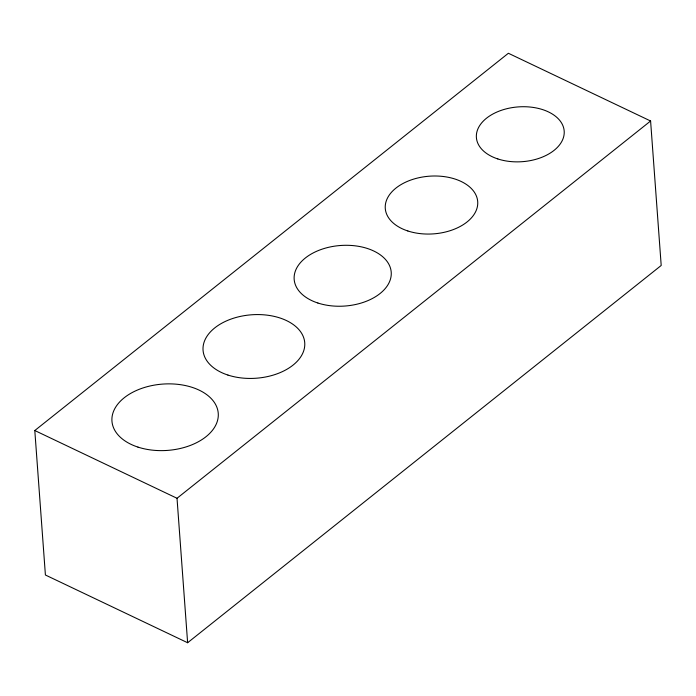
<?xml version="1.0" encoding="UTF-8"?>
<svg xmlns="http://www.w3.org/2000/svg" width="696" height="696" viewBox="0 0 696 696"><rect width="100%" height="100%" fill="white"/><g stroke="black" fill="none" stroke-linecap="round" stroke-linejoin="round"><path stroke-width="1.04" d="M34.8 430.528L508.376 53.261L650.595 121L661.2 265.472L187.624 642.739L45.405 575L34.8 430.528L177.019 498.275L187.624 642.739M177.019 498.275L650.595 121M137.939 447.093A53.288 33.243 -4.2 0 0 218.3 415.268A53.288 33.243 -4.2 0 0 139.07 389.368A53.288 33.243 -4.2 0 0 137.939 447.093M227.914 375.057A50.973 31.798 -4.2 0 0 304.787 344.616A50.973 31.798 -4.2 0 0 229.001 319.838A50.973 31.798 -4.2 0 0 227.914 375.057M317.889 303.021A48.659 30.354 -4.2 0 0 391.265 273.963A48.659 30.354 -4.2 0 0 318.925 250.316A48.659 30.354 -4.2 0 0 317.889 303.021M407.865 230.985A46.336 28.91 -4.2 0 0 477.752 203.31A46.336 28.91 -4.2 0 0 408.856 180.786A46.336 28.91 -4.2 0 0 407.865 230.985M497.849 158.949A44.022 27.466 -4.2 0 0 564.23 132.666A44.022 27.466 -4.2 0 0 498.78 111.264A44.022 27.466 -4.2 0 0 497.849 158.949"/></g></svg>
